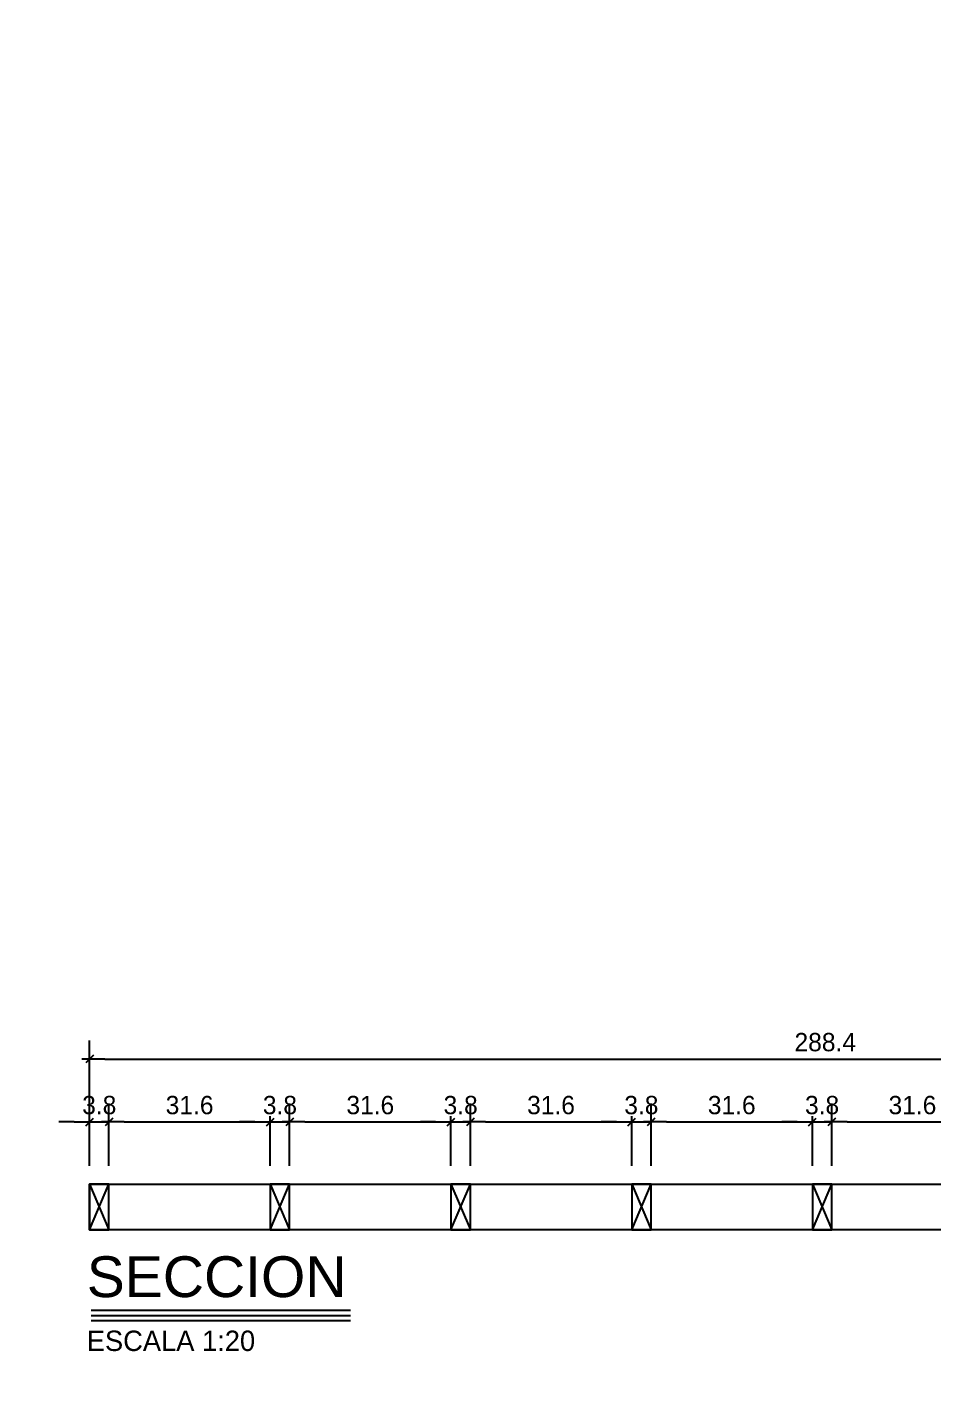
# Model space of a CAD drawing. Header units: millimetres. Extents: x 19458 to 19801, y 4351 to 4752.
# Drawn here: x 19512.637 to 19514.414, y 4507.75 to 4510.403 of the extents above; entities that cross this region are included whole.
import ezdxf
from ezdxf.enums import TextEntityAlignment as Align

# ---------------------------------------------------------------- set-up
doc = ezdxf.new("R2010")
doc.units = ezdxf.units.MM
for name, color, linetype in [('0 @ 0.2', 7, 'Continuous'), ('cotas', 1, 'Continuous'), ('cotas @ 400', 1, 'Continuous'), ('cotas @ 500', 1, 'Continuous'), ('PANELES PARED', 2, 'Continuous'), ('TEXTOS TITULOS @ 0.2', 3, 'Continuous')]:
    doc.layers.add(name, color=color, linetype=linetype)
doc.styles.add('century gothic', font='GOTHIC.TTF')
doc.styles.add('COTAS SMC', font='GOTHIC.TTF')
doc.styles.add('NOTAS', font='GOTHIC.TTF')
doc.styles.add('SMCtitulos', font='sanss___.ttf')
doc.dimstyles.new('ANOTATIVE 100 SMCONSTRUCCIONES', dxfattribs={"dimscale": 0, "dimtxt": 0.18, "dimasz": 0.15, "dimexe": 0.18, "dimexo": 0.09, "dimgap": 0.1, "dimtad": 1, "dimzin": 0, "dimdsep": 46, "dimtxsty": 'century gothic', "dimblk1": 'FLECHA1', "dimblk2": 'FLECHA1', "dimsah": 1, "dimcen": 0.18, "dimdle": 0.075, "dimclrd": 1, "dimclre": 1, "dimclrt": 2, "dimaunit": 1, "dimadec": 0, "dimazin": 0, "dimtfac": 0.7499999999999999, "dimtix": 1, "dimtmove": 2, "dimatfit": 3, "dimfxl": 0.09, "dimtvp": 1.5, "dimtfill": 1, "dimtolj": 1, "dimtzin": 0, "dimarcsym": 0})
doc.dimstyles.new('ANOTATIVE CM SMCONSTRUCCIONES', dxfattribs={"dimscale": 0, "dimtxt": 0.18, "dimasz": 0.15, "dimexe": 0.18, "dimexo": 0.18, "dimgap": 0.07, "dimtad": 1, "dimdec": 1, "dimlfac": 100, "dimdsep": 46, "dimtxsty": 'century gothic', "dimblk1": 'FLECHA1', "dimblk2": 'FLECHA1', "dimsah": 1, "dimcen": 0.18, "dimdle": 0.075, "dimclrd": 1, "dimclre": 1, "dimclrt": 2, "dimaunit": 1, "dimadec": 0, "dimazin": 2, "dimtfac": 0.7499999999999999, "dimtdec": 1, "dimtix": 1, "dimtmove": 2, "dimatfit": 3, "dimfxl": 0.09, "dimtvp": 1.5, "dimtfill": 1, "dimtolj": 1, "dimtzin": 0, "dimarcsym": 0})
doc.dimstyles.new('PIES SMCONSTRUCCIONES', dxfattribs={"dimscale": 0, "dimtxt": 0.18, "dimasz": 0.2, "dimexe": 0.18, "dimexo": 0, "dimgap": 0.1, "dimtad": 1, "dimdec": 0, "dimlfac": 39.3700787, "dimzin": 0, "dimdsep": 46, "dimlunit": 4, "dimtxsty": 'COTAS SMC', "dimblk1": 'FLECHA1', "dimblk2": 'FLECHA1', "dimsah": 1, "dimcen": 0.2, "dimdle": 0.075, "dimclrd": 1, "dimclre": 1, "dimclrt": 2, "dimaunit": 1, "dimadec": 0, "dimazin": 0, "dimtfac": 0.75, "dimtdec": 0, "dimtix": 1, "dimtmove": 2, "dimatfit": 3, "dimfxl": 0.09, "dimtvp": 1.5, "dimtfill": 1, "dimtolj": 1, "dimtzin": 0, "dimarcsym": 0})

# ---------------------------------------------------------------- blocks, each defined once
blk = doc.blocks.new('FLECHA1')
at = {"color": 4}
blk.add_line((-0.2461764230280465, -0.2480808452037593), (0.2480808452037602, 0.25), dxfattribs=at)
at = {"color": 1}
blk.add_line((-1, 0), (0.4961616904075186, 0), dxfattribs=at)
blk = doc.blocks.new('*D1568')
at = {"layer": 'cotas', "color": 1, "lineweight": -2, "transparency": 16777216}
for p, q in [((19614.32603827352, 4625.844823780141), (19614.32603827352, 4700.844823780141)), ((19570.98360808013, 4550.844823780141), (19524.32603827352, 4550.844823780141)), ((19614.32603827352, 4548.429823780133), (19614.32603827352, 4550.844823780141)), ((19570.53385970888, 4548.429823780133), (19524.32603827352, 4548.429823780133)), ((19614.32603827352, 4473.429823780133), (19614.32603827352, 4398.429823780133))]:
    blk.add_line(p, q, dxfattribs=at)
at = {"layer": 'Defpoints', "color": 0, "transparency": 16777216}
for p in [(19614.32603827352, 4550.844823780141), (19615.98360808013, 4550.844823780141), (19615.53385970888, 4548.429823780133)]:
    blk.add_point(p, dxfattribs=at)
at = {"layer": 'cotas', "color": 1, "lineweight": -2, "transparency": 16777216, "xscale": 75, "yscale": 75, "zscale": 75}
for p, rotation in [((19614.32603827352, 4550.844823780141), 270), ((19614.32603827352, 4548.429823780133), 90)]:
    blk.add_blockref('FLECHA1', p, dxfattribs=dict(at, rotation=rotation))
at = {"layer": 'cotas', "color": 2, "transparency": 16777216, "insert": (19517.33759503763, 4549.637323780141), "char_height": 90, "attachment_point": 5, "rotation": 90, "style": 'century gothic', "bg_fill": 3, "box_fill_scale": 1.1, "bg_fill_color": 256, "bg_fill_true_color": 13158600, "bg_fill_transparency": 0}
blk.add_mtext('\\A1;2.42', dxfattribs=at)
blk = doc.blocks.new('*D1620')
at = {"layer": 'cotas', "color": 1, "lineweight": -2, "transparency": 16777216}
for p, q in [((19614.32603827352, 4610.844823780141), (19614.32603827352, 4670.844823780141)), ((19579.98360808013, 4550.844823780141), (19542.32603827352, 4550.844823780141)), ((19614.32603827352, 4548.429823780133), (19614.32603827352, 4550.844823780141)), ((19579.53385970888, 4548.429823780133), (19542.32603827352, 4548.429823780133)), ((19614.32603827352, 4488.429823780133), (19614.32603827352, 4428.429823780133))]:
    blk.add_line(p, q, dxfattribs=at)
at = {"layer": 'Defpoints', "color": 0, "transparency": 16777216}
for p in [(19614.32603827352, 4550.844823780141), (19615.98360808013, 4550.844823780141), (19615.53385970888, 4548.429823780133)]:
    blk.add_point(p, dxfattribs=at)
at = {"layer": 'cotas', "color": 1, "lineweight": -2, "transparency": 16777216, "xscale": 60, "yscale": 60, "zscale": 60}
for p, rotation in [((19614.32603827352, 4550.844823780141), 270), ((19614.32603827352, 4548.429823780133), 90)]:
    blk.add_blockref('FLECHA1', p, dxfattribs=dict(at, rotation=rotation))
at = {"layer": 'cotas', "color": 2, "transparency": 16777216, "insert": (19536.73528368481, 4549.637323780141), "char_height": 72, "attachment_point": 5, "rotation": 90, "style": 'century gothic', "bg_fill": 3, "box_fill_scale": 1.1, "bg_fill_color": 256, "bg_fill_true_color": 13158600, "bg_fill_transparency": 0}
blk.add_mtext('\\A1;2.42', dxfattribs=at)
blk = doc.blocks.new('*D1623')
at = {"layer": 'cotas', "color": 1, "lineweight": -2, "transparency": 16777216}
for p, q in [((19620.01280604143, 4651.753346359425), (19620.01280604143, 4751.753346359425)), ((19620.41684630451, 4551.753346359425), (19530.01280604143, 4551.753346359425)), ((19620.01280604143, 4550.533346359425), (19620.01280604143, 4551.753346359425)), ((19620.41684630451, 4550.533346359425), (19530.01280604143, 4550.533346359425)), ((19620.01280604143, 4450.533346359425), (19620.01280604143, 4350.533346359425))]:
    blk.add_line(p, q, dxfattribs=at)
at = {"layer": 'Defpoints', "color": 0, "transparency": 16777216}
for p in [(19620.01280604143, 4551.753346359425), (19620.41684630451, 4551.753346359425), (19620.41684630451, 4550.533346359425)]:
    blk.add_point(p, dxfattribs=at)
at = {"layer": 'cotas', "color": 1, "lineweight": -2, "transparency": 16777216, "xscale": 100, "yscale": 100, "zscale": 100}
for p, rotation in [((19620.01280604143, 4551.753346359425), 270), ((19620.01280604143, 4550.533346359425), 90)]:
    blk.add_blockref('FLECHA1', p, dxfattribs=dict(at, rotation=rotation))
at = {"layer": 'cotas', "color": 2, "transparency": 16777216, "insert": (19523.88092296869, 4551.143346359429), "char_height": 90, "attachment_point": 5, "rotation": 90, "style": 'COTAS SMC', "bg_fill": 3, "box_fill_scale": 1.1, "bg_fill_color": 256, "bg_fill_true_color": 13158600, "bg_fill_transparency": 0}
blk.add_mtext("\\A1;4'", dxfattribs=at)
blk = doc.blocks.new('*D1673')
at = {"layer": 'cotas', "color": 1, "lineweight": -2, "transparency": 16777216}
for p, q in [((19620.01280604143, 4631.753346359425), (19620.01280604143, 4711.753346359425)), ((19620.41684630451, 4551.753346359425), (19548.01280604143, 4551.753346359425)), ((19620.01280604143, 4550.533346359425), (19620.01280604143, 4551.753346359425)), ((19620.41684630451, 4550.533346359425), (19548.01280604143, 4550.533346359425)), ((19620.01280604143, 4470.533346359425), (19620.01280604143, 4390.533346359425))]:
    blk.add_line(p, q, dxfattribs=at)
at = {"layer": 'Defpoints', "color": 0, "transparency": 16777216}
for p in [(19620.01280604143, 4551.753346359425), (19620.41684630451, 4551.753346359425), (19620.41684630451, 4550.533346359425)]:
    blk.add_point(p, dxfattribs=at)
at = {"layer": 'cotas', "color": 1, "lineweight": -2, "transparency": 16777216, "xscale": 80, "yscale": 80, "zscale": 80}
for p, rotation in [((19620.01280604143, 4551.753346359425), 270), ((19620.01280604143, 4550.533346359425), 90)]:
    blk.add_blockref('FLECHA1', p, dxfattribs=dict(at, rotation=rotation))
at = {"layer": 'cotas', "color": 2, "transparency": 16777216, "insert": (19543.10729958324, 4551.143346359429), "char_height": 72, "attachment_point": 5, "rotation": 90, "style": 'COTAS SMC', "bg_fill": 3, "box_fill_scale": 1.1, "bg_fill_color": 256, "bg_fill_true_color": 13158600, "bg_fill_transparency": 0}
blk.add_mtext("\\A1;4'", dxfattribs=at)
blk = doc.blocks.new('PZ1')
at = {"layer": 'PANELES PARED'}
for p, q in [((19503.98628788956, 4507.84946033416), (19504.02428788956, 4507.759460334159)), ((19503.98628788956, 4507.759460334159), (19504.02428788956, 4507.84946033416))]:
    blk.add_line(p, q, dxfattribs=at)
blk.add_lwpolyline([(19503.98628788956, 4507.759460334159), (19504.02428788956, 4507.759460334159), (19504.02428788956, 4507.84946033416), (19503.98628788956, 4507.84946033416)], close=True, dxfattribs=at)
blk = doc.blocks.new('*U14')
at = {"color": 2}
blk.add_line((5.143050385925108e-05, 0.05199075231136163), (2.540984631458862, 0.05199075231136163), dxfattribs=at)
at = {"color": 250}
blk.add_line((5.143050385925108e-05, -8.048482264655377e-06), (2.540984631458862, -8.048482264655377e-06), dxfattribs=at)
at = {"color": 7}
blk.add_line((5.143050385925108e-05, -0.0469397829081899), (2.540984631458862, -0.0469397829081899), dxfattribs=at)
at = {"color": 0, "linetype": 'ByBlock', "lineweight": -2, "style": 'NOTAS'}
for tag, p in [('1TITLE', (0.02698764862498138, 1.014167316457588)), ('2TITLE', (-0.04307518448852932, 0.1812085645030166))]:
    blk.add_attdef(tag, p, '', height=0.2999999999997272, dxfattribs=at)
blk.add_attdef('SCALE', text='', height=0.1799999999998363, dxfattribs=at).set_placement((-0.04307518448852932, -0.1475108890086503), align=Align.TOP_LEFT)
blk = doc.blocks.new('*D146')
at = {"color": 1, "lineweight": -2, "transparency": 16777216}
for p, q in [((19512.75931507394, 4508.170382903814), (19512.75931507394, 4508.292088986995)), ((19512.79731507394, 4508.170382903814), (19512.79731507394, 4508.292088986995)), ((19512.72931507394, 4508.256088986995), (19512.69931507394, 4508.256088986995)), ((19512.75931507394, 4508.256088986995), (19512.79731507394, 4508.256088986995)), ((19512.82731507394, 4508.256088986995), (19512.85731507394, 4508.256088986995))]:
    blk.add_line(p, q, dxfattribs=at)
at = {"layer": 'Defpoints', "color": 0, "transparency": 16777216}
for p in [(19512.75931507394, 4508.134382903814), (19512.79731507394, 4508.134382903814)]:
    blk.add_point(p, dxfattribs=at)
at = {"color": 1, "lineweight": -2, "transparency": 16777216, "xscale": 0.03, "yscale": 0.03, "zscale": 0.03}
blk.add_blockref('FLECHA1', (19512.75931507394, 4508.256088986995), dxfattribs=at)
at = {"color": 1, "lineweight": -2, "transparency": 16777216, "xscale": 0.03, "yscale": 0.03, "zscale": 0.03, "rotation": 180}
blk.add_blockref('FLECHA1', (19512.79731507394, 4508.256088986995), dxfattribs=at)
at = {"color": 2, "transparency": 16777216, "insert": (19512.77831507394, 4508.288994493453), "char_height": 0.036, "attachment_point": 5, "style": 'century gothic', "bg_fill": 3, "box_fill_scale": 1.1, "bg_fill_color": 256, "bg_fill_true_color": 13158600, "bg_fill_transparency": 0}
blk.add_mtext('\\A1;3.8', dxfattribs=at)
at = {"layer": 'Defpoints', "color": 0, "transparency": 16777216}
blk.add_point((19512.79731507394, 4508.256088986995), dxfattribs=at)
blk = doc.blocks.new('*D147')
at = {"color": 1, "lineweight": -2, "transparency": 16777216}
for p, q in [((19512.79731507394, 4508.170382903814), (19512.79731507394, 4508.292088986995)), ((19513.11344859487, 4508.170382903814), (19513.11344859487, 4508.292088986995)), ((19512.82731507394, 4508.256088986995), (19513.08344859487, 4508.256088986995))]:
    blk.add_line(p, q, dxfattribs=at)
at = {"layer": 'Defpoints', "color": 0, "transparency": 16777216}
for p in [(19513.11344859487, 4508.256088986995), (19512.79731507394, 4508.134382903814), (19513.11344859487, 4508.134382903814)]:
    blk.add_point(p, dxfattribs=at)
at = {"color": 1, "lineweight": -2, "transparency": 16777216, "xscale": 0.03, "yscale": 0.03, "zscale": 0.03, "rotation": 180}
blk.add_blockref('FLECHA1', (19512.79731507394, 4508.256088986995), dxfattribs=at)
at = {"color": 1, "lineweight": -2, "transparency": 16777216, "xscale": 0.03, "yscale": 0.03, "zscale": 0.03}
blk.add_blockref('FLECHA1', (19513.11344859487, 4508.256088986995), dxfattribs=at)
at = {"color": 2, "transparency": 16777216, "insert": (19512.95538183441, 4508.288994493453), "char_height": 0.036, "attachment_point": 5, "style": 'century gothic', "bg_fill": 3, "box_fill_scale": 1.1, "bg_fill_color": 256, "bg_fill_true_color": 13158600, "bg_fill_transparency": 0}
blk.add_mtext('\\A1;31.6', dxfattribs=at)
blk = doc.blocks.new('*D148')
at = {"color": 1, "lineweight": -2, "transparency": 16777216}
for p, q in [((19513.11344859487, 4508.170382903814), (19513.11344859487, 4508.292088986995)), ((19513.15144859487, 4508.170382903814), (19513.15144859487, 4508.292088986995)), ((19513.08344859487, 4508.256088986995), (19513.05344859487, 4508.256088986995)), ((19513.11344859487, 4508.256088986995), (19513.15144859487, 4508.256088986995)), ((19513.18144859487, 4508.256088986995), (19513.21144859487, 4508.256088986995))]:
    blk.add_line(p, q, dxfattribs=at)
at = {"layer": 'Defpoints', "color": 0, "transparency": 16777216}
for p in [(19513.11344859487, 4508.134382903814), (19513.15144859487, 4508.134382903814)]:
    blk.add_point(p, dxfattribs=at)
at = {"color": 1, "lineweight": -2, "transparency": 16777216, "xscale": 0.03, "yscale": 0.03, "zscale": 0.03}
blk.add_blockref('FLECHA1', (19513.11344859487, 4508.256088986995), dxfattribs=at)
at = {"color": 1, "lineweight": -2, "transparency": 16777216, "xscale": 0.03, "yscale": 0.03, "zscale": 0.03, "rotation": 180}
blk.add_blockref('FLECHA1', (19513.15144859487, 4508.256088986995), dxfattribs=at)
at = {"color": 2, "transparency": 16777216, "insert": (19513.13244859487, 4508.288994493453), "char_height": 0.036, "attachment_point": 5, "style": 'century gothic', "bg_fill": 3, "box_fill_scale": 1.1, "bg_fill_color": 256, "bg_fill_true_color": 13158600, "bg_fill_transparency": 0}
blk.add_mtext('\\A1;3.8', dxfattribs=at)
at = {"layer": 'Defpoints', "color": 0, "transparency": 16777216}
blk.add_point((19513.15144859487, 4508.256088986995), dxfattribs=at)
blk = doc.blocks.new('*D149')
at = {"color": 1, "lineweight": -2, "transparency": 16777216}
for p, q in [((19513.15144859487, 4508.170382903814), (19513.15144859487, 4508.292088986995)), ((19513.46766859487, 4508.170382903814), (19513.46766859487, 4508.292088986995)), ((19513.18144859487, 4508.256088986995), (19513.43766859487, 4508.256088986995))]:
    blk.add_line(p, q, dxfattribs=at)
at = {"layer": 'Defpoints', "color": 0, "transparency": 16777216}
for p in [(19513.46766859487, 4508.256088986995), (19513.15144859487, 4508.134382903814), (19513.46766859487, 4508.134382903814)]:
    blk.add_point(p, dxfattribs=at)
at = {"color": 1, "lineweight": -2, "transparency": 16777216, "xscale": 0.03, "yscale": 0.03, "zscale": 0.03, "rotation": 180}
blk.add_blockref('FLECHA1', (19513.15144859487, 4508.256088986995), dxfattribs=at)
at = {"color": 1, "lineweight": -2, "transparency": 16777216, "xscale": 0.03, "yscale": 0.03, "zscale": 0.03}
blk.add_blockref('FLECHA1', (19513.46766859487, 4508.256088986995), dxfattribs=at)
at = {"color": 2, "transparency": 16777216, "insert": (19513.30955859487, 4508.288994493453), "char_height": 0.036, "attachment_point": 5, "style": 'century gothic', "bg_fill": 3, "box_fill_scale": 1.1, "bg_fill_color": 256, "bg_fill_true_color": 13158600, "bg_fill_transparency": 0}
blk.add_mtext('\\A1;31.6', dxfattribs=at)
blk = doc.blocks.new('*D150')
at = {"color": 1, "lineweight": -2, "transparency": 16777216}
for p, q in [((19513.46766859487, 4508.170382903814), (19513.46766859487, 4508.292088986995)), ((19513.50566859487, 4508.170382903814), (19513.50566859487, 4508.292088986995)), ((19513.43766859487, 4508.256088986995), (19513.40766859487, 4508.256088986995)), ((19513.46766859487, 4508.256088986995), (19513.50566859487, 4508.256088986995)), ((19513.53566859487, 4508.256088986995), (19513.56566859487, 4508.256088986995))]:
    blk.add_line(p, q, dxfattribs=at)
at = {"layer": 'Defpoints', "color": 0, "transparency": 16777216}
for p in [(19513.46766859487, 4508.134382903814), (19513.50566859487, 4508.134382903814)]:
    blk.add_point(p, dxfattribs=at)
at = {"color": 1, "lineweight": -2, "transparency": 16777216, "xscale": 0.03, "yscale": 0.03, "zscale": 0.03}
blk.add_blockref('FLECHA1', (19513.46766859487, 4508.256088986995), dxfattribs=at)
at = {"color": 1, "lineweight": -2, "transparency": 16777216, "xscale": 0.03, "yscale": 0.03, "zscale": 0.03, "rotation": 180}
blk.add_blockref('FLECHA1', (19513.50566859487, 4508.256088986995), dxfattribs=at)
at = {"color": 2, "transparency": 16777216, "insert": (19513.48666859487, 4508.288994493453), "char_height": 0.036, "attachment_point": 5, "style": 'century gothic', "bg_fill": 3, "box_fill_scale": 1.1, "bg_fill_color": 256, "bg_fill_true_color": 13158600, "bg_fill_transparency": 0}
blk.add_mtext('\\A1;3.8', dxfattribs=at)
at = {"layer": 'Defpoints', "color": 0, "transparency": 16777216}
blk.add_point((19513.50566859487, 4508.256088986995), dxfattribs=at)
blk = doc.blocks.new('*D151')
at = {"color": 1, "lineweight": -2, "transparency": 16777216}
for p, q in [((19513.50566859487, 4508.170382903814), (19513.50566859487, 4508.292088986995)), ((19513.82188859487, 4508.170382903813), (19513.82188859487, 4508.292088986995)), ((19513.53566859487, 4508.256088986995), (19513.79188859487, 4508.256088986995))]:
    blk.add_line(p, q, dxfattribs=at)
at = {"layer": 'Defpoints', "color": 0, "transparency": 16777216}
for p in [(19513.82188859487, 4508.256088986995), (19513.50566859487, 4508.134382903814), (19513.82188859487, 4508.134382903813)]:
    blk.add_point(p, dxfattribs=at)
at = {"color": 1, "lineweight": -2, "transparency": 16777216, "xscale": 0.03, "yscale": 0.03, "zscale": 0.03, "rotation": 180}
blk.add_blockref('FLECHA1', (19513.50566859487, 4508.256088986995), dxfattribs=at)
at = {"color": 1, "lineweight": -2, "transparency": 16777216, "xscale": 0.03, "yscale": 0.03, "zscale": 0.03}
blk.add_blockref('FLECHA1', (19513.82188859487, 4508.256088986995), dxfattribs=at)
at = {"color": 2, "transparency": 16777216, "insert": (19513.66377859487, 4508.288994493453), "char_height": 0.036, "attachment_point": 5, "style": 'century gothic', "bg_fill": 3, "box_fill_scale": 1.1, "bg_fill_color": 256, "bg_fill_true_color": 13158600, "bg_fill_transparency": 0}
blk.add_mtext('\\A1;31.6', dxfattribs=at)
blk = doc.blocks.new('*D152')
at = {"color": 1, "lineweight": -2, "transparency": 16777216}
for p, q in [((19513.82188859487, 4508.170382903813), (19513.82188859487, 4508.292088986995)), ((19513.85988859487, 4508.170382903813), (19513.85988859487, 4508.292088986995)), ((19513.79188859487, 4508.256088986995), (19513.76188859487, 4508.256088986995)), ((19513.82188859487, 4508.256088986995), (19513.85988859487, 4508.256088986995)), ((19513.88988859487, 4508.256088986995), (19513.91988859487, 4508.256088986995))]:
    blk.add_line(p, q, dxfattribs=at)
at = {"layer": 'Defpoints', "color": 0, "transparency": 16777216}
for p in [(19513.82188859487, 4508.134382903813), (19513.85988859487, 4508.134382903813)]:
    blk.add_point(p, dxfattribs=at)
at = {"color": 1, "lineweight": -2, "transparency": 16777216, "xscale": 0.03, "yscale": 0.03, "zscale": 0.03}
blk.add_blockref('FLECHA1', (19513.82188859487, 4508.256088986995), dxfattribs=at)
at = {"color": 1, "lineweight": -2, "transparency": 16777216, "xscale": 0.03, "yscale": 0.03, "zscale": 0.03, "rotation": 180}
blk.add_blockref('FLECHA1', (19513.85988859487, 4508.256088986995), dxfattribs=at)
at = {"color": 2, "transparency": 16777216, "insert": (19513.84088859487, 4508.288994493453), "char_height": 0.036, "attachment_point": 5, "style": 'century gothic', "bg_fill": 3, "box_fill_scale": 1.1, "bg_fill_color": 256, "bg_fill_true_color": 13158600, "bg_fill_transparency": 0}
blk.add_mtext('\\A1;3.8', dxfattribs=at)
at = {"layer": 'Defpoints', "color": 0, "transparency": 16777216}
blk.add_point((19513.85988859487, 4508.256088986995), dxfattribs=at)
blk = doc.blocks.new('*D153')
at = {"color": 1, "lineweight": -2, "transparency": 16777216}
for p, q in [((19513.85988859487, 4508.170382903813), (19513.85988859487, 4508.292088986995)), ((19514.17610859486, 4508.170382903813), (19514.17610859486, 4508.292088986995)), ((19513.88988859487, 4508.256088986995), (19514.14610859486, 4508.256088986995))]:
    blk.add_line(p, q, dxfattribs=at)
at = {"layer": 'Defpoints', "color": 0, "transparency": 16777216}
for p in [(19514.17610859486, 4508.256088986995), (19513.85988859487, 4508.134382903813), (19514.17610859486, 4508.134382903813)]:
    blk.add_point(p, dxfattribs=at)
at = {"color": 1, "lineweight": -2, "transparency": 16777216, "xscale": 0.03, "yscale": 0.03, "zscale": 0.03, "rotation": 180}
blk.add_blockref('FLECHA1', (19513.85988859487, 4508.256088986995), dxfattribs=at)
at = {"color": 1, "lineweight": -2, "transparency": 16777216, "xscale": 0.03, "yscale": 0.03, "zscale": 0.03}
blk.add_blockref('FLECHA1', (19514.17610859486, 4508.256088986995), dxfattribs=at)
at = {"color": 2, "transparency": 16777216, "insert": (19514.01799859487, 4508.288994493453), "char_height": 0.036, "attachment_point": 5, "style": 'century gothic', "bg_fill": 3, "box_fill_scale": 1.1, "bg_fill_color": 256, "bg_fill_true_color": 13158600, "bg_fill_transparency": 0}
blk.add_mtext('\\A1;31.6', dxfattribs=at)
blk = doc.blocks.new('*D154')
at = {"color": 1, "lineweight": -2, "transparency": 16777216}
for p, q in [((19514.17610859486, 4508.170382903813), (19514.17610859486, 4508.292088986995)), ((19514.21410859486, 4508.170382903813), (19514.21410859486, 4508.292088986995)), ((19514.14610859486, 4508.256088986995), (19514.11610859486, 4508.256088986995)), ((19514.17610859486, 4508.256088986995), (19514.21410859486, 4508.256088986995)), ((19514.24410859486, 4508.256088986995), (19514.27410859487, 4508.256088986995))]:
    blk.add_line(p, q, dxfattribs=at)
at = {"layer": 'Defpoints', "color": 0, "transparency": 16777216}
for p in [(19514.17610859486, 4508.134382903813), (19514.21410859486, 4508.134382903813)]:
    blk.add_point(p, dxfattribs=at)
at = {"color": 1, "lineweight": -2, "transparency": 16777216, "xscale": 0.03, "yscale": 0.03, "zscale": 0.03}
blk.add_blockref('FLECHA1', (19514.17610859486, 4508.256088986995), dxfattribs=at)
at = {"color": 1, "lineweight": -2, "transparency": 16777216, "xscale": 0.03, "yscale": 0.03, "zscale": 0.03, "rotation": 180}
blk.add_blockref('FLECHA1', (19514.21410859486, 4508.256088986995), dxfattribs=at)
at = {"color": 2, "transparency": 16777216, "insert": (19514.19510859486, 4508.288994493453), "char_height": 0.036, "attachment_point": 5, "style": 'century gothic', "bg_fill": 3, "box_fill_scale": 1.1, "bg_fill_color": 256, "bg_fill_true_color": 13158600, "bg_fill_transparency": 0}
blk.add_mtext('\\A1;3.8', dxfattribs=at)
at = {"layer": 'Defpoints', "color": 0, "transparency": 16777216}
blk.add_point((19514.21410859486, 4508.256088986995), dxfattribs=at)
blk = doc.blocks.new('*D155')
at = {"color": 1, "lineweight": -2, "transparency": 16777216}
for p, q in [((19514.21410859486, 4508.170382903813), (19514.21410859486, 4508.292088986995)), ((19514.53032859486, 4508.170382903814), (19514.53032859486, 4508.292088986995)), ((19514.24410859486, 4508.256088986995), (19514.50032859486, 4508.256088986995))]:
    blk.add_line(p, q, dxfattribs=at)
at = {"layer": 'Defpoints', "color": 0, "transparency": 16777216}
for p in [(19514.53032859486, 4508.256088986995), (19514.21410859486, 4508.134382903813), (19514.53032859486, 4508.134382903814)]:
    blk.add_point(p, dxfattribs=at)
at = {"color": 1, "lineweight": -2, "transparency": 16777216, "xscale": 0.03, "yscale": 0.03, "zscale": 0.03, "rotation": 180}
blk.add_blockref('FLECHA1', (19514.21410859486, 4508.256088986995), dxfattribs=at)
at = {"color": 1, "lineweight": -2, "transparency": 16777216, "xscale": 0.03, "yscale": 0.03, "zscale": 0.03}
blk.add_blockref('FLECHA1', (19514.53032859486, 4508.256088986995), dxfattribs=at)
at = {"color": 2, "transparency": 16777216, "insert": (19514.37221859486, 4508.288994493453), "char_height": 0.036, "attachment_point": 5, "style": 'century gothic', "bg_fill": 3, "box_fill_scale": 1.1, "bg_fill_color": 256, "bg_fill_true_color": 13158600, "bg_fill_transparency": 0}
blk.add_mtext('\\A1;31.6', dxfattribs=at)
blk = doc.blocks.new('*D165')
at = {"color": 1, "lineweight": -2, "transparency": 16777216}
for p, q in [((19512.75931507394, 4508.170382903814), (19512.75931507394, 4508.415578349649)), ((19515.64331507388, 4508.170382903812), (19515.64331507388, 4508.415578349649)), ((19512.78931507394, 4508.379578349649), (19515.61331507388, 4508.379578349649))]:
    blk.add_line(p, q, dxfattribs=at)
at = {"layer": 'Defpoints', "color": 0, "transparency": 16777216}
for p in [(19515.64331507388, 4508.379578349649), (19512.75931507394, 4508.134382903814), (19515.64331507388, 4508.134382903812)]:
    blk.add_point(p, dxfattribs=at)
at = {"color": 1, "lineweight": -2, "transparency": 16777216, "xscale": 0.03, "yscale": 0.03, "zscale": 0.03, "rotation": 180}
blk.add_blockref('FLECHA1', (19512.75931507394, 4508.379578349649), dxfattribs=at)
at = {"color": 1, "lineweight": -2, "transparency": 16777216, "xscale": 0.03, "yscale": 0.03, "zscale": 0.03}
blk.add_blockref('FLECHA1', (19515.64331507388, 4508.379578349649), dxfattribs=at)
at = {"color": 2, "transparency": 16777216, "insert": (19514.20131507391, 4508.412483856107), "char_height": 0.036, "attachment_point": 5, "style": 'century gothic', "bg_fill": 3, "box_fill_scale": 1.1, "bg_fill_color": 256, "bg_fill_true_color": 13158600, "bg_fill_transparency": 0}
blk.add_mtext('\\A1;288.4', dxfattribs=at)
blk = doc.blocks.new('*U1729')
at = {"layer": 'cotas @ 500'}
dim = blk.add_linear_dim(base=(19614.32603827352, 4550.844823780141), p1=(19615.53385970888, 4548.429823780133), p2=(19615.98360808013, 4550.844823780141), angle=90, dimstyle='ANOTATIVE 100 SMCONSTRUCCIONES', override={"dimscale": 500, "dimtix": 1, "dimtofl": 1, "dimtmove": 1, "dimatfit": 1}, dxfattribs=at)
dim.commit()
dim.dimension.update_dxf_attribs({"geometry": '*D1568', "text_midpoint": (19517.33759503763, 4549.637323780141)})
at = {"layer": 'cotas @ 400'}
dim = blk.add_linear_dim(base=(19614.32603827352, 4550.844823780141), p1=(19615.53385970888, 4548.429823780133), p2=(19615.98360808013, 4550.844823780141), angle=90, dimstyle='ANOTATIVE 100 SMCONSTRUCCIONES', override={"dimscale": 400, "dimtix": 1, "dimtofl": 1, "dimtmove": 1, "dimatfit": 1}, dxfattribs=at)
dim.commit()
dim.dimension.update_dxf_attribs({"geometry": '*D1620', "text_midpoint": (19536.73528368481, 4549.637323780141)})
blk = doc.blocks.new('*U1731')
at = {"layer": 'cotas @ 500'}
dim = blk.add_linear_dim(base=(19620.01280604143, 4551.753346359425), p1=(19620.41684630451, 4550.533346359425), p2=(19620.41684630451, 4551.753346359425), angle=90, dimstyle='PIES SMCONSTRUCCIONES', override={"dimscale": 500, "dimtix": 1, "dimtofl": 1, "dimtmove": 2, "dimatfit": 3}, dxfattribs=at)
dim.commit()
dim.dimension.update_dxf_attribs({"geometry": '*D1623', "text_midpoint": (19523.88092296869, 4551.143346359429)})
at = {"layer": 'cotas @ 400'}
dim = blk.add_linear_dim(base=(19620.01280604143, 4551.753346359425), p1=(19620.41684630451, 4550.533346359425), p2=(19620.41684630451, 4551.753346359425), angle=90, dimstyle='PIES SMCONSTRUCCIONES', override={"dimscale": 400, "dimtix": 1, "dimtofl": 1, "dimtmove": 2, "dimatfit": 3}, dxfattribs=at)
dim.commit()
dim.dimension.update_dxf_attribs({"geometry": '*D1673', "text_midpoint": (19543.10729958324, 4551.143346359429)})

msp = doc.modelspace()

# ---------------------------------------------------------------- block references
at = {"layer": 'cotas'}
msp.add_blockref('*U1729', (0, 0), dxfattribs=at)

# ---------------------------------------------------------------- next in the draw order: block references
msp.add_blockref('*U1731', (0, 0), dxfattribs=at)

# ---------------------------------------------------------------- next in the draw order: linework, layer by layer
at = {"layer": 'PANELES PARED'}
msp.add_lwpolyline([(19512.75931507394, 4508.134382903814), (19515.64331507388, 4508.134382903812), (19515.64331507388, 4508.044382903812), (19512.75931507394, 4508.044382903814)], close=True, dxfattribs=at)

# ---------------------------------------------------------------- next in the draw order: block references
for p in [(8.773027184379316, 0.2849225696545545), (9.127160705305869, 0.2849225696545545), (9.481380705306947, 0.2849225696545545), (9.835600705308025, 0.2849225696545545), (10.18982070530183, 0.2849225696545545)]:
    msp.add_blockref('PZ1', p)
at = {"layer": 'TEXTOS TITULOS @ 0.2'}
ref = msp.add_blockref('*U14', (19512.7624200632, 4507.876412869017), dxfattribs=dict(at, xscale=0.2, yscale=0.2, zscale=0.2))
ref.add_attrib('2TITLE', 'SECCION', (19512.75380502633, 4507.912654581922), dxfattribs={"layer": '0', "color": 0, "linetype": 'ByBlock', "lineweight": -2, "height": 0.08, "style": 'SMCtitulos'})
ref.add_attrib('SCALE', 'ESCALA 1:20', dxfattribs={"layer": '0', "color": 0, "linetype": 'ByBlock', "lineweight": -2, "height": 0.04, "style": 'NOTAS'}).set_placement((19512.75380502633, 4507.846910691214), align=Align.TOP_LEFT)

# ---------------------------------------------------------------- next in the draw order: dimensions: what is measured, and where the dimension line sits
at = {"layer": '0 @ 0.2'}
dim = msp.add_linear_dim(base=(19512.79731507394, 4508.256088986995), p1=(19512.75931507394, 4508.134382903814), p2=(19512.79731507394, 4508.134382903814), dimstyle='ANOTATIVE CM SMCONSTRUCCIONES', override={"dimscale": 0.2, "dimtix": 1, "dimtofl": 1, "dimtmove": 2, "dimatfit": 3}, dxfattribs=at)
dim.commit()
dim.dimension.update_dxf_attribs({"geometry": '*D146', "text_midpoint": (19512.77831507394, 4508.288994493453)})

# ---------------------------------------------------------------- next in the draw order: dimensions: what is measured, and where the dimension line sits
dim = msp.add_linear_dim(base=(19513.11344859487, 4508.256088986995), p1=(19512.79731507394, 4508.134382903814), p2=(19513.11344859487, 4508.134382903814), dimstyle='ANOTATIVE CM SMCONSTRUCCIONES', override={"dimscale": 0.2, "dimtix": 1, "dimtofl": 1, "dimtmove": 2, "dimatfit": 3}, dxfattribs=at)
dim.commit()
dim.dimension.update_dxf_attribs({"geometry": '*D147', "text_midpoint": (19512.95538183441, 4508.288994493453)})

# ---------------------------------------------------------------- next in the draw order: dimensions: what is measured, and where the dimension line sits
dim = msp.add_linear_dim(base=(19513.15144859487, 4508.256088986995), p1=(19513.11344859487, 4508.134382903814), p2=(19513.15144859487, 4508.134382903814), dimstyle='ANOTATIVE CM SMCONSTRUCCIONES', override={"dimscale": 0.2, "dimtix": 1, "dimtofl": 1, "dimtmove": 2, "dimatfit": 3}, dxfattribs=at)
dim.commit()
dim.dimension.update_dxf_attribs({"geometry": '*D148', "text_midpoint": (19513.13244859487, 4508.288994493453)})

# ---------------------------------------------------------------- next in the draw order: dimensions: what is measured, and where the dimension line sits
dim = msp.add_linear_dim(base=(19513.46766859487, 4508.256088986995), p1=(19513.15144859487, 4508.134382903814), p2=(19513.46766859487, 4508.134382903814), dimstyle='ANOTATIVE CM SMCONSTRUCCIONES', override={"dimscale": 0.2, "dimtix": 1, "dimtofl": 1, "dimtmove": 2, "dimatfit": 3}, dxfattribs=at)
dim.commit()
dim.dimension.update_dxf_attribs({"geometry": '*D149', "text_midpoint": (19513.30955859487, 4508.288994493453)})

# ---------------------------------------------------------------- next in the draw order: dimensions: what is measured, and where the dimension line sits
dim = msp.add_linear_dim(base=(19513.50566859487, 4508.256088986995), p1=(19513.46766859487, 4508.134382903814), p2=(19513.50566859487, 4508.134382903814), dimstyle='ANOTATIVE CM SMCONSTRUCCIONES', override={"dimscale": 0.2, "dimtix": 1, "dimtofl": 1, "dimtmove": 2, "dimatfit": 3}, dxfattribs=at)
dim.commit()
dim.dimension.update_dxf_attribs({"geometry": '*D150', "text_midpoint": (19513.48666859487, 4508.288994493453)})

# ---------------------------------------------------------------- next in the draw order: dimensions: what is measured, and where the dimension line sits
dim = msp.add_linear_dim(base=(19513.82188859487, 4508.256088986995), p1=(19513.50566859487, 4508.134382903814), p2=(19513.82188859487, 4508.134382903813), dimstyle='ANOTATIVE CM SMCONSTRUCCIONES', override={"dimscale": 0.2, "dimtix": 1, "dimtofl": 1, "dimtmove": 2, "dimatfit": 3}, dxfattribs=at)
dim.commit()
dim.dimension.update_dxf_attribs({"geometry": '*D151', "text_midpoint": (19513.66377859487, 4508.288994493453)})

# ---------------------------------------------------------------- next in the draw order: dimensions: what is measured, and where the dimension line sits
dim = msp.add_linear_dim(base=(19513.85988859487, 4508.256088986995), p1=(19513.82188859487, 4508.134382903813), p2=(19513.85988859487, 4508.134382903813), dimstyle='ANOTATIVE CM SMCONSTRUCCIONES', override={"dimscale": 0.2, "dimtix": 1, "dimtofl": 1, "dimtmove": 2, "dimatfit": 3}, dxfattribs=at)
dim.commit()
dim.dimension.update_dxf_attribs({"geometry": '*D152', "text_midpoint": (19513.84088859487, 4508.288994493453)})

# ---------------------------------------------------------------- next in the draw order: dimensions: what is measured, and where the dimension line sits
dim = msp.add_linear_dim(base=(19514.17610859486, 4508.256088986995), p1=(19513.85988859487, 4508.134382903813), p2=(19514.17610859486, 4508.134382903813), dimstyle='ANOTATIVE CM SMCONSTRUCCIONES', override={"dimscale": 0.2, "dimtix": 1, "dimtofl": 1, "dimtmove": 2, "dimatfit": 3}, dxfattribs=at)
dim.commit()
dim.dimension.update_dxf_attribs({"geometry": '*D153', "text_midpoint": (19514.01799859487, 4508.288994493453)})

# ---------------------------------------------------------------- next in the draw order: dimensions: what is measured, and where the dimension line sits
dim = msp.add_linear_dim(base=(19514.21410859486, 4508.256088986995), p1=(19514.17610859486, 4508.134382903813), p2=(19514.21410859486, 4508.134382903813), dimstyle='ANOTATIVE CM SMCONSTRUCCIONES', override={"dimscale": 0.2, "dimtix": 1, "dimtofl": 1, "dimtmove": 2, "dimatfit": 3}, dxfattribs=at)
dim.commit()
dim.dimension.update_dxf_attribs({"geometry": '*D154', "text_midpoint": (19514.19510859486, 4508.288994493453)})

# ---------------------------------------------------------------- next in the draw order: dimensions: what is measured, and where the dimension line sits
dim = msp.add_linear_dim(base=(19514.53032859486, 4508.256088986995), p1=(19514.21410859486, 4508.134382903813), p2=(19514.53032859486, 4508.134382903814), dimstyle='ANOTATIVE CM SMCONSTRUCCIONES', override={"dimscale": 0.2, "dimtix": 1, "dimtofl": 1, "dimtmove": 2, "dimatfit": 3}, dxfattribs=at)
dim.commit()
dim.dimension.update_dxf_attribs({"geometry": '*D155', "text_midpoint": (19514.37221859486, 4508.288994493453)})

# ---------------------------------------------------------------- next in the draw order: dimensions: what is measured, and where the dimension line sits
dim = msp.add_linear_dim(base=(19515.64331507388, 4508.379578349649), p1=(19512.75931507394, 4508.134382903814), p2=(19515.64331507388, 4508.134382903812), dimstyle='ANOTATIVE CM SMCONSTRUCCIONES', override={"dimscale": 0.2, "dimtix": 1, "dimtofl": 1, "dimtmove": 2, "dimatfit": 3}, dxfattribs=at)
dim.commit()
dim.dimension.update_dxf_attribs({"geometry": '*D165', "text_midpoint": (19514.20131507391, 4508.412483856107)})

doc.saveas('drawing.dxf')
